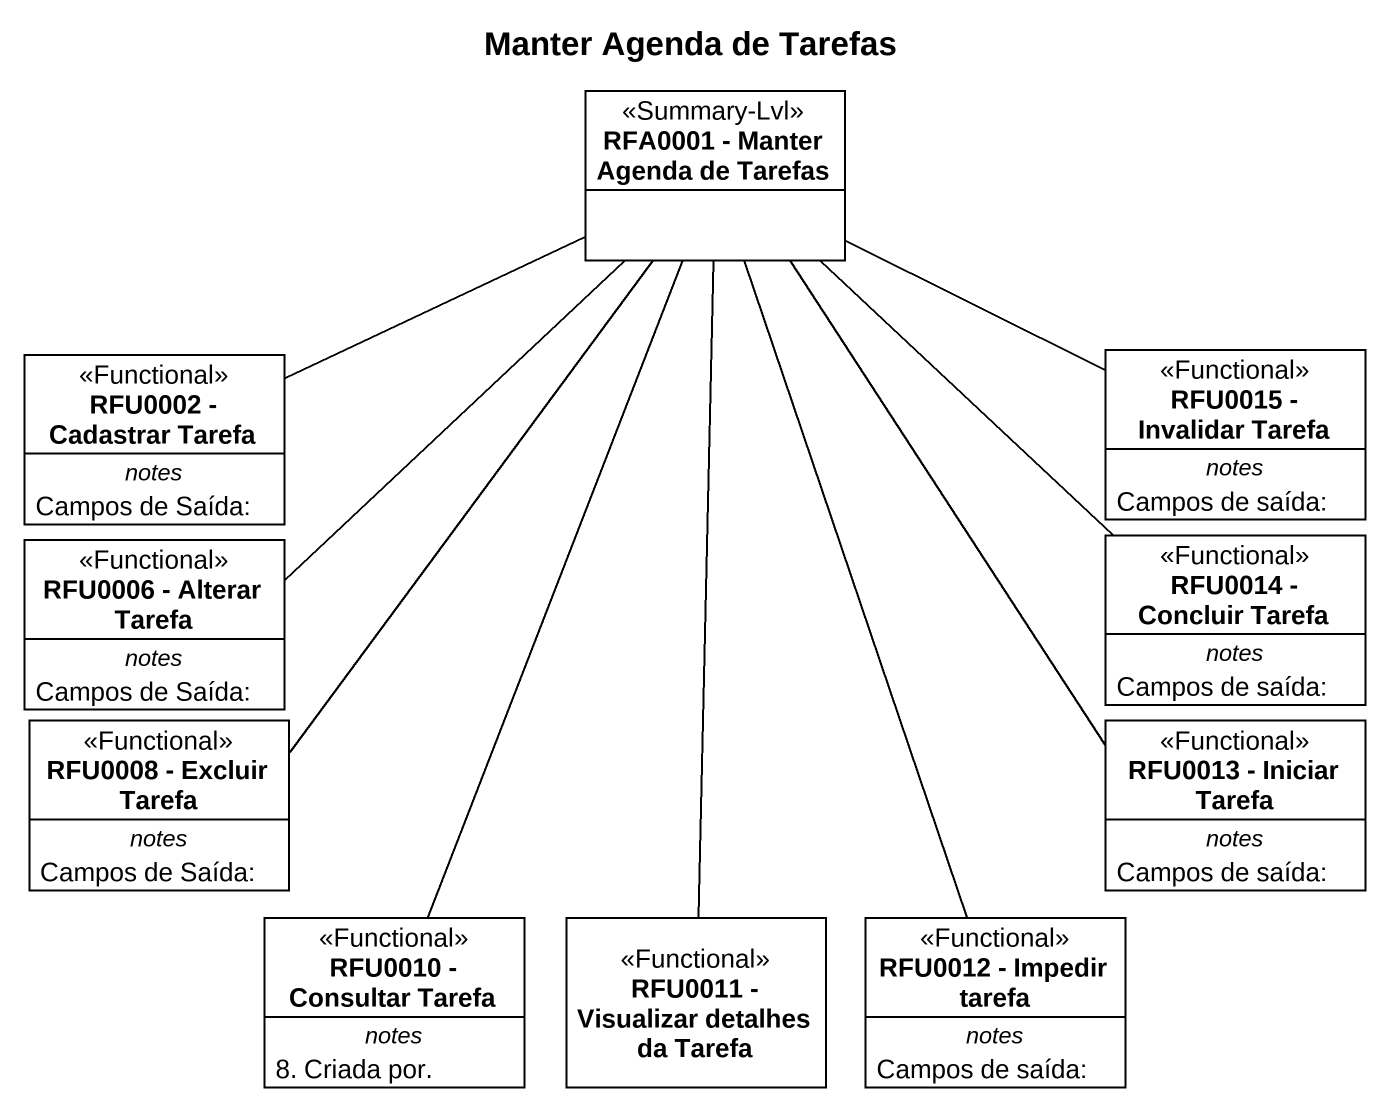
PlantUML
@startuml
title Manter Agenda de Tarefas
hide circle
hide empty members
class "RFA0001 - Manter Agenda de Tarefas" as RFA0001_Manter_Agenda_de <<Summary-Lvl>>
class "RFU0002 - Cadastrar Tarefa" as RFU0002_Cadastrar_Tarefa <<Functional>> {
  -- notes --
  Campos de Saída:
}
class "RFU0015 - Invalidar Tarefa" as RFU0015_Invalidar_Tarefa <<Functional>> {
  -- notes --
  Campos de saída:
}
class "RFU0006 - Alterar Tarefa" as RFU0006_Alterar_Tarefa <<Functional>> {
  -- notes --
  Campos de Saída:
}
class "RFU0014 - Concluir Tarefa" as RFU0014_Concluir_Tarefa <<Functional>> {
  -- notes --
  Campos de saída:
}
class "RFU0008 - Excluir Tarefa" as RFU0008_Excluir_Tarefa <<Functional>> {
  -- notes --
  Campos de Saída:
}
class "RFU0013 - Iniciar Tarefa" as RFU0013_Iniciar_Tarefa <<Functional>> {
  -- notes --
  Campos de saída:
}
class "RFU0010 - Consultar Tarefa" as RFU0010_Consultar_Tarefa <<Functional>> {
  -- notes --
  8. Criada por.
}
class "RFU0011 - Visualizar detalhes da Tarefa" as RFU0011_Visualizar_detalhes <<Functional>>
class "RFU0012 - Impedir tarefa" as RFU0012_Impedir_tarefa <<Functional>> {
  -- notes --
  Campos de saída:
}
RFA0001_Manter_Agenda_de -left- RFU0002_Cadastrar_Tarefa
RFA0001_Manter_Agenda_de -right- RFU0015_Invalidar_Tarefa
RFA0001_Manter_Agenda_de -- RFU0006_Alterar_Tarefa
RFA0001_Manter_Agenda_de -- RFU0014_Concluir_Tarefa
RFA0001_Manter_Agenda_de -- RFU0008_Excluir_Tarefa
RFA0001_Manter_Agenda_de -- RFU0013_Iniciar_Tarefa
RFA0001_Manter_Agenda_de -- RFU0010_Consultar_Tarefa
RFA0001_Manter_Agenda_de -- RFU0011_Visualizar_detalhes
RFA0001_Manter_Agenda_de -- RFU0012_Impedir_tarefa
@enduml
